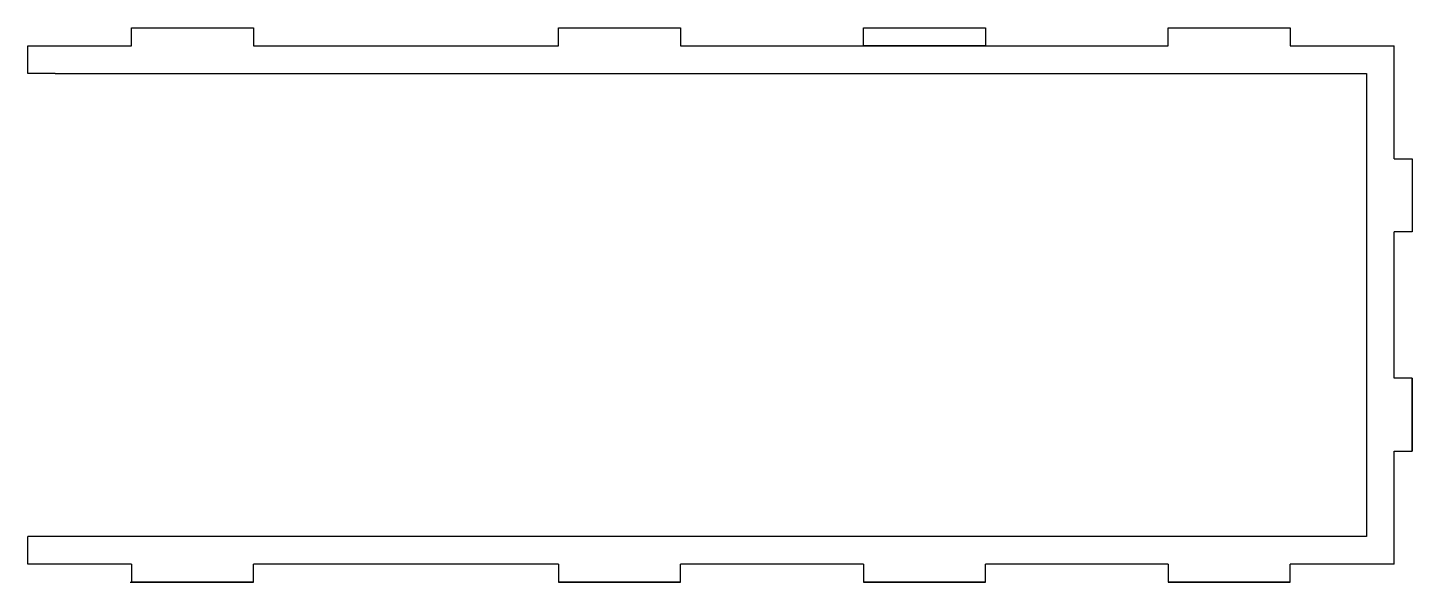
# Model space of a CAD drawing. Header units: millimetres. Extents: x 3 to 230, y -91 to 0.
import ezdxf

# ---------------------------------------------------------------- set-up
doc = ezdxf.new("R2010")
doc.units = ezdxf.units.MM
doc.header["$MEASUREMENT"] = 0

msp = doc.modelspace()

# ---------------------------------------------------------------- linework, layer by layer
at = {"linetype": 'Continuous'}
for p, q in [((227, -21.5), (227, -3)), ((227, -57.5), (227, -33.5)), ((227, -88), (227, -69.5)), ((7.5, -83.5), (3, -83.5)), ((3, -88), (3, -83.5))]:
    msp.add_line(p, q, dxfattribs=at)
for p, q in [((7.5, -7.5), (3, -7.5)), ((19.79, -91), (39.79, -91))]:
    msp.add_line(p, q)
for points in [[(20, 0), (40, 0)], [(20, -3), (20, 0), (40, 0), (40, -3)], [(40, 0), (40, -3), (90, -3), (90, 0)], [(90, -3), (90, 0), (110, 0), (110, -3)], [(90, 0), (110, 0)], [(140, 0), (160, 0)], [(190, -3), (190, 0), (210, 0), (210, -3)], [(190, 0), (210, 0)], [(3, -7.5), (3, -3), (20, -3)], [(40, -3), (90, -3)], [(110, -3), (190, -3)], [(210, -3), (227, -3)], [(7.5, -7.5), (222.5, -7.5), (222.5, -83.5), (7.5, -83.5)], [(227, -21.5), (230, -21.5), (230, -33.5), (227, -33.5)], [(230, -21.5), (230, -33.5)], [(227, -69.5), (230, -69.5), (230, -57.5), (227, -57.5)], [(230, -57.5), (230, -69.5)], [(20, -88), (3, -88)], [(20, -88), (20, -91), (40, -91), (40, -88)], [(90, -88), (40, -88)], [(90, -88), (90, -91), (110, -91), (110, -88)], [(140, -88), (110, -88)], [(140, -88), (140, -91), (160, -91), (160, -88)], [(190, -88), (160, -88)], [(190, -88), (190, -91), (210, -91), (210, -88)], [(227, -88), (210, -88)], [(40, -91), (20, -91)], [(110, -91), (90, -91)], [(160, -91), (140, -91)], [(210, -91), (190, -91)]]:
    msp.add_lwpolyline(points)
msp.add_lwpolyline([(140, 0), (160, 0), (160, -3), (140, -3)], close=True)

doc.saveas('drawing.dxf')
